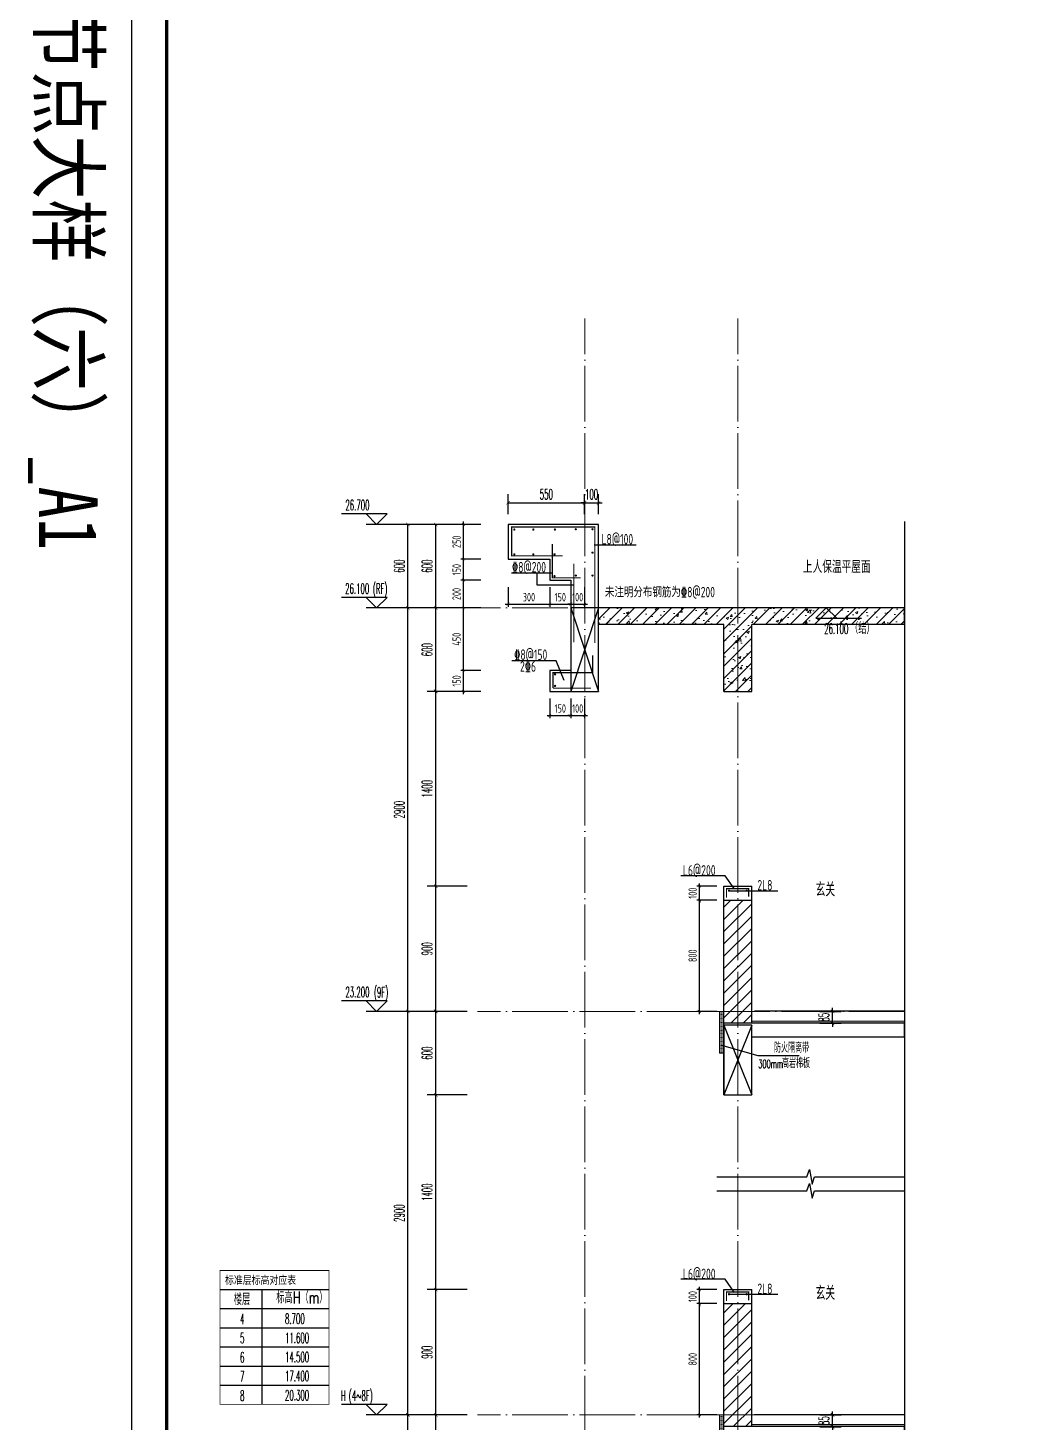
# Model space of a CAD drawing. Extents: x 826826 to 1642106, y -156213 to 399140.
# Drawn here: x 1602600 to 1609700, y 296414 to 306435 of the extents above; entities that cross this region are included whole.
import ezdxf

# ---------------------------------------------------------------- set-up
doc = ezdxf.new("R2010")
doc.units = 0
doc.header["$LTSCALE"] = 1000
doc.linetypes.add('DOTE', pattern=[2.42, 2, -0.2, 0.02, -0.2])
doc.layers.get('0').update_dxf_attribs({"linetype": 'CONTINUOUS'})
doc.layers.get('DEFPOINTS').update_dxf_attribs({"linetype": 'CONTINUOUS'})
for name, color, linetype in [('C-Sheet-图框', 101, 'CONTINUOUS'), ('DIM', 2, 'CONTINUOUS'), ('DIM_ELEV', 3, 'CONTINUOUS'), ('DIM_IDEN', 67, 'CONTINUOUS'), ('DIM_SYMB', 3, 'CONTINUOUS'), ('PUB_DIM', 3, 'CONTINUOUS'), ('PUB_TEXT', 2, 'CONTINUOUS'), ('REIN', 6, 'CONTINUOUS'), ('S-大样-砼线', 7, 'CONTINUOUS'), ('S-引出线', 40, 'CONTINUOUS'), ('TEXT', 2, 'CONTINUOUS'), ('WALL', 5, 'CONTINUOUS'), ('yichutu', 7, 'CONTINUOUS'), ('导图字', 7, 'CONTINUOUS'), ('看线', 251, 'CONTINUOUS'), ('立面-看线', 251, 'CONTINUOUS')]:
    doc.layers.add(name, color=color, linetype=linetype)
for name, color, linetype, lineweight in [('DOTE', 251, 'DOTE', 9), ('PUB_HATCH', 8, 'CONTINUOUS', 9), ('图框', 9, 'CONTINUOUS', 18)]:
    doc.layers.add(name, color=color, linetype=linetype, lineweight=lineweight)
doc.styles.add('_TCH_DIM', font='SIMPLEX.shx', dxfattribs={"width": 0.7, "bigfont": 'GBCBIG.shx'})
doc.styles.add('_TCH_DIM_T3', font='SIMPLEX.shx', dxfattribs={"width": 0.494118, "bigfont": 'GBCBIG.shx'})
doc.styles.add('DIM_FONT_T3', font='SIMPLEX', dxfattribs={"width": 0.705882, "bigfont": 'GBCBIG'})
doc.styles.add('TSSD_DIMENSION', font='Tssdeng.shx', dxfattribs={"width": 0.7, "bigfont": 'tssdchn.shx'})
doc.styles.add('TSSD_REIN', font='tssdeng.shx', dxfattribs={"width": 0.7, "height": 300, "bigfont": 'tssdchn.shx'})
doc.styles.add('w', font='tssdeng.shx', dxfattribs={"width": 0.8, "bigfont": 'tssdchn.shx'})
doc.styles.add('宋体', font='', dxfattribs={"height": 50})
doc.styles.add('黑体', font='simhei.ttf')
doc.styles.get('宋体').set_extended_font_data('SimSun')
doc.dimstyles.new('_TCH_ARCH&&25', dxfattribs={"dimtxt": 74.375, "dimasz": 25, "dimexe": 62.5, "dimexo": 75, "dimgap": 25, "dimtad": 1, "dimdec": 0, "dimzin": 0, "dimdsep": 46, "dimtxsty": '_TCH_DIM_T3', "dimblk": 'ARCHTICK', "dimcen": 0.09, "dimclrt": 7, "dimazin": 0, "dimtfac": 1, "dimtdec": 0, "dimtix": 1, "dimtmove": 2, "dimatfit": 3, "dimldrblk": 'ARCHTICK', "dimfxl": 0, "dimtolj": 1, "dimtzin": 0, "dimarcsym": 0})
doc.dimstyles.new('TSSD_20_20', dxfattribs={"dimtxt": 60, "dimasz": 20, "dimexe": 20, "dimexo": 50, "dimgap": 20, "dimtad": 1, "dimdec": 0, "dimzin": 0, "dimdsep": 46, "dimtxsty": 'TSSD_DIMENSION', "dimblk": 'ARCHTICK', "dimblk1": 'ARCHTICK', "dimblk2": 'ARCHTICK', "dimcen": 0, "dimdle": 20, "dimclrt": 7, "dimadec": 0, "dimazin": 0, "dimtfac": 1, "dimtdec": 0, "dimtix": 1, "dimtmove": 2, "dimatfit": 3, "dimfxl": 0, "dimtolj": 1, "dimtzin": 0, "dimarcsym": 0})
pattern_1 = [(45, (689015.794, 456209.414), (-44.194174, 44.194174), []), (50, (689015.8, 456209.41), (179.315046, -15.688034), [18.75, -206.25]), (355, (689015.8, 456209.41), (-34.687833, 188.048033), [15, -165]), (100.4514, (689030.74, 456208.1), (144.627345, 172.359886), [15.935047, -175.285528]), (46.1842, (689015.8, 456259.41), (266.81026, -41.379754), [28.125, -309.375]), (96.6356, (689038.03, 456255.97), (233.66568, 243.52947), [23.90257, -262.92825]), (351.1842, (689015.8, 456259.41), (233.66549, 243.52965), [22.5, -247.5]), (21, (689040.8, 456246.91), (149.226763, -100.654723), [18.75, -206.25]), (326, (689040.8, 456246.91), (60.828833, 181.28751), [15, -165]), (71.4514, (689053.23, 456238.53), (210.055657, 80.632624), [15.935047, -175.285528]), (37.5, (689015.794, 456209.414), (3.039964, 83.2234635), [0, -163, 0, -167.5, 0, -165.625]), (7.5, (689015.79, 456209.41), (65.767384, 98.602928), [0, -95.5, 0, -159.25, 0, -63.125]), (327.5, (688960.044, 456209.414), (133.455609, -5.638718), [0, -62.5, 0, -195, 0, -258.75]), (317.5, (688935.04, 456209.41), (145.796542, 25.026246), [0, -81.25, 0, -129.5, 0, -183.75])]

# ---------------------------------------------------------------- blocks, each defined once
blk = doc.blocks.new('GFDDDDRG')
at = {"layer": '图框'}
blk.add_lwpolyline([(923310, -107437), (923310, -159999), (893610, -159999), (893610, -107437)], close=True, dxfattribs=at)
blk.add_lwpolyline([(923310, -107437), (923310, -159999), (893610, -159999), (893610, -107437)], close=True, dxfattribs=at)
at = {"layer": '图框', "const_width": 50}
blk.add_lwpolyline([(894110, -159499), (922810, -159499), (922810, -108687), (894110, -108687)], close=True, dxfattribs=at)
blk = doc.blocks.new('yct-1051-594-26275-14850-25-1002.0')
at = {"layer": 'yichutu', "color": 7}
blk.add_lwpolyline([(0, 0), (0, 14850), (26275, 14850), (26275, 0)], close=True, dxfattribs=at)
blk = doc.blocks.new('VDVDXAXFSFFX')
at = {"layer": 'PUB_HATCH'}
h = blk.add_hatch(dxfattribs=at)
h.set_pattern_fill('DOTS', color=251, scale=2, style=0)
h.set_pattern_definition([(0, (924712.4965, -148185.593), (1.5875, 3.175), [0, -3.175])])
h.paths.add_polyline_path([(924682, -148186), (924712, -148186), (924712, -147936), (924712, -147886), (924712, -147886), (924712, -147886), (924682, -147886)])
at = {"layer": 'DIM_IDEN', "color": 5}
for p, q in [((924695, -148129), (924956, -148203)), ((924956, -148203), (925253, -148203))]:
    blk.add_line(p, q, dxfattribs=at)
at = {"layer": 'PUB_HATCH', "color": 5}
blk.add_lwpolyline([(924712, -147886), (924682, -147886), (924682, -148186), (924712, -148186)], close=True, dxfattribs=at)
at = {"layer": 'PUB_TEXT', "style": 'DIM_FONT_T3', "width": 0.705882}
blk.add_text('防火隔离带', height=71.5, dxfattribs=at).set_placement((925073, -148182))
at = {"layer": 'PUB_TEXT', "color": 5, "style": 'DIM_FONT_T3'}
for s, height, width, p in [('300mm', 59.5, 0.49827, (924960, -148293)), ('高岩棉板', 71.5, 0.705882, (925130, -148293))]:
    blk.add_text(s, height=height, dxfattribs=dict(at, width=width)).set_placement(p)
blk = doc.blocks.new('_ArchTick')
at = {"color": 0, "linetype": 'ByBlock', "const_width": 0.15}
blk.add_lwpolyline([(-0.5, -0.5), (0.5, 0.5)], dxfattribs=at)
blk = doc.blocks.new('*D1203')
at = {"layer": 'DEFPOINTS', "color": 0}
for p in [(1149838, -121770), (1149838, -121855), (1150004, -121770)]:
    blk.add_point(p, dxfattribs=at)
at = {"layer": 'PUB_DIM', "color": 0, "lineweight": -2}
for p, q in [((1150004, -121770), (1150004, -121745)), ((1149913, -121770), (1150067, -121770)), ((1149913, -121855), (1150067, -121855)), ((1150004, -121855), (1150004, -121770)), ((1150004, -121855), (1150004, -121880))]:
    blk.add_line(p, q, dxfattribs=at)
at = {"layer": 'PUB_DIM', "color": 0, "lineweight": -2, "xscale": 25, "yscale": 25, "zscale": 25}
for p, rotation in [((1150004, -121770), 270), ((1150004, -121855), 90)]:
    blk.add_blockref('_ArchTick', p, dxfattribs=dict(at, rotation=rotation))
at = {"layer": 'PUB_DIM', "color": 7, "insert": (1149942, -121812), "char_height": 74.4, "attachment_point": 5, "rotation": 90, "style": '_TCH_DIM_T3'}
blk.add_mtext('\\A1;85', dxfattribs=at)
blk = doc.blocks.new('A$C29D55E6B')
at = {"layer": 'C-Sheet-图框', "color": 0}
for p, q in [((-1350, 900), (-567, 900)), ((-1350, 900), (-567, 900)), ((-1050, 900), (-1050, 75)), ((-1350, 763), (-567, 763)), ((-1350, 625), (-567, 625)), ((-1350, 488), (-567, 488)), ((-1350, 350), (-567, 350)), ((-1350, 213), (-567, 213))]:
    blk.add_line(p, q, dxfattribs=at)
at = {"layer": 'C-Sheet-图框', "color": 0, "const_width": 6}
blk.add_lwpolyline([(-1350, 75), (-567, 75), (-567, 1037), (-1350, 1037)], close=True, dxfattribs=at)
at = {"layer": 'DIM_ELEV'}
for p, q in [((-150, 6475), (-478, 6475)), ((-225, 6400), (-300, 6475)), ((-225, 6400), (-150, 6475)), ((200, 6400), (-300, 6400)), ((-150, 5875), (-478, 5875)), ((-225, 5800), (-300, 5875)), ((-225, 5800), (-150, 5875)), ((200, 5800), (-300, 5800)), ((-150, 75), (-478, 75)), ((-225, 0), (-300, 75)), ((200, 0), (-300, 0)), ((-225, 0), (-150, 75))]:
    blk.add_line(p, q, dxfattribs=at)
at = {"layer": 'DIM_ELEV', "color": 1}
for p, q in [((-150, 2975), (-478, 2975)), ((-225, 2900), (-300, 2975)), ((-225, 2900), (-150, 2975)), ((200, 2900), (-300, 2900))]:
    blk.add_line(p, q, dxfattribs=at)
at = {"layer": 'PUB_TEXT', "style": '_TCH_DIM'}
for s, height, width, p in [('26.700', 74.4, 0.494118, (-449, 6501)), ('26.100', 74.4, 0.494118, (-451, 5901)), ('(RF)', 74.4, 0.494118, (-252, 5900)), ('楼层', 84.4, 0.7, (-1251, 789)), ('标高H（m）', 84.4, 0.7, (-946, 801)), ('4', 74.4, 0.494118, (-1206, 651)), ('8.700', 74.4, 0.494118, (-883, 653)), ('5', 74.4, 0.494118, (-1206, 514)), ('11.600', 74.4, 0.494118, (-883, 516)), ('6', 74.4, 0.494118, (-1206, 376)), ('14.500', 74.4, 0.494118, (-883, 378)), ('7', 74.4, 0.494118, (-1206, 239)), ('17.400', 74.4, 0.494118, (-883, 241)), ('8', 74.4, 0.494118, (-1206, 101)), ('20.300', 74.4, 0.494118, (-883, 103)), ('H', 74.4, 0.494118, (-481, 101)), ('(4~8F)', 74.4, 0.494118, (-425, 100))]:
    blk.add_text(s, height=height, dxfattribs=dict(at, width=width)).set_placement(p)
at = {"layer": 'PUB_TEXT', "color": 1, "style": '_TCH_DIM', "width": 0.494118}
for s, p in [('23.200', (-449, 3001)), ('(9F)', (-244, 3000))]:
    blk.add_text(s, height=74.4, dxfattribs=at).set_placement(p)
at = {"layer": 'PUB_TEXT', "color": 2, "style": '宋体', "width": 0.8}
blk.add_text('标准层标高对应表', height=57, dxfattribs=at).set_placement((-1314, 940))
blk = doc.blocks.new('*D1239')
at = {"layer": 'DEFPOINTS', "color": 0}
for p in [(1605730, 302866), (1605905, 302866), (1605905, 302616)]:
    blk.add_point(p, dxfattribs=at)
at = {"layer": 'DIM', "color": 0, "lineweight": -2}
for p, q in [((1605855, 302866), (1605710, 302866)), ((1605730, 302596), (1605730, 302886)), ((1605855, 302616), (1605710, 302616))]:
    blk.add_line(p, q, dxfattribs=at)
at = {"layer": 'DIM', "color": 0, "lineweight": -2, "xscale": 20, "yscale": 20, "zscale": 20}
for p, rotation in [((1605730, 302866), 90), ((1605730, 302616), 270)]:
    blk.add_blockref('_ArchTick', p, dxfattribs=dict(at, rotation=rotation))
at = {"layer": 'DIM', "color": 7, "insert": (1605680, 302741), "char_height": 60, "attachment_point": 5, "rotation": 90, "style": 'TSSD_DIMENSION'}
blk.add_mtext('\\A1;250', dxfattribs=at)
blk = doc.blocks.new('*D1240')
at = {"layer": 'DEFPOINTS', "color": 0}
for p in [(1605730, 302616), (1605905, 302616), (1605905, 302466)]:
    blk.add_point(p, dxfattribs=at)
at = {"layer": 'DIM', "color": 0, "lineweight": -2}
for p, q in [((1605855, 302616), (1605710, 302616)), ((1605730, 302446), (1605730, 302636)), ((1605855, 302466), (1605710, 302466))]:
    blk.add_line(p, q, dxfattribs=at)
at = {"layer": 'DIM', "color": 0, "lineweight": -2, "xscale": 20, "yscale": 20, "zscale": 20}
for p, rotation in [((1605730, 302616), 90), ((1605730, 302466), 270)]:
    blk.add_blockref('_ArchTick', p, dxfattribs=dict(at, rotation=rotation))
at = {"layer": 'DIM', "color": 7, "insert": (1605680, 302541), "char_height": 60, "attachment_point": 5, "rotation": 90, "style": 'TSSD_DIMENSION'}
blk.add_mtext('\\A1;150', dxfattribs=at)
blk = doc.blocks.new('*D1241')
at = {"layer": 'DEFPOINTS', "color": 0}
for p in [(1605730, 302466), (1605905, 302466), (1605905, 302266)]:
    blk.add_point(p, dxfattribs=at)
at = {"layer": 'DIM', "color": 0, "lineweight": -2}
for p, q in [((1605855, 302466), (1605710, 302466)), ((1605730, 302246), (1605730, 302486)), ((1605855, 302266), (1605710, 302266))]:
    blk.add_line(p, q, dxfattribs=at)
at = {"layer": 'DIM', "color": 0, "lineweight": -2, "xscale": 20, "yscale": 20, "zscale": 20}
for p, rotation in [((1605730, 302466), 90), ((1605730, 302266), 270)]:
    blk.add_blockref('_ArchTick', p, dxfattribs=dict(at, rotation=rotation))
at = {"layer": 'DIM', "color": 7, "insert": (1605680, 302366), "char_height": 60, "attachment_point": 5, "rotation": 90, "style": 'TSSD_DIMENSION'}
blk.add_mtext('\\A1;200', dxfattribs=at)
blk = doc.blocks.new('*D1242')
at = {"layer": 'DEFPOINTS', "color": 0}
for p in [(1605730, 302266), (1605905, 302266), (1605905, 301816)]:
    blk.add_point(p, dxfattribs=at)
at = {"layer": 'DIM', "color": 0, "lineweight": -2}
for p, q in [((1605855, 302266), (1605710, 302266)), ((1605730, 301796), (1605730, 302286)), ((1605855, 301816), (1605710, 301816))]:
    blk.add_line(p, q, dxfattribs=at)
at = {"layer": 'DIM', "color": 0, "lineweight": -2, "xscale": 20, "yscale": 20, "zscale": 20}
for p, rotation in [((1605730, 302266), 90), ((1605730, 301816), 270)]:
    blk.add_blockref('_ArchTick', p, dxfattribs=dict(at, rotation=rotation))
at = {"layer": 'DIM', "color": 7, "insert": (1605680, 302041), "char_height": 60, "attachment_point": 5, "rotation": 90, "style": 'TSSD_DIMENSION'}
blk.add_mtext('\\A1;450', dxfattribs=at)
blk = doc.blocks.new('*D1243')
at = {"layer": 'DEFPOINTS', "color": 0}
for p in [(1605730, 301816), (1605905, 301816), (1605905, 301666)]:
    blk.add_point(p, dxfattribs=at)
at = {"layer": 'DIM', "color": 0, "lineweight": -2}
for p, q in [((1605730, 301646), (1605730, 301836)), ((1605855, 301816), (1605710, 301816)), ((1605855, 301666), (1605710, 301666))]:
    blk.add_line(p, q, dxfattribs=at)
at = {"layer": 'DIM', "color": 0, "lineweight": -2, "xscale": 20, "yscale": 20, "zscale": 20}
for p, rotation in [((1605730, 301816), 90), ((1605730, 301666), 270)]:
    blk.add_blockref('_ArchTick', p, dxfattribs=dict(at, rotation=rotation))
at = {"layer": 'DIM', "color": 7, "insert": (1605680, 301741), "char_height": 60, "attachment_point": 5, "rotation": 90, "style": 'TSSD_DIMENSION'}
blk.add_mtext('\\A1;150', dxfattribs=at)
blk = doc.blocks.new('*D1244')
at = {"layer": 'DEFPOINTS', "color": 0}
for p in [(1606350, 301666), (1606500, 301666), (1606500, 301493)]:
    blk.add_point(p, dxfattribs=at)
at = {"layer": 'DIM', "color": 0, "lineweight": -2}
for p, q in [((1606350, 301616), (1606350, 301473)), ((1606500, 301616), (1606500, 301473)), ((1606330, 301493), (1606520, 301493))]:
    blk.add_line(p, q, dxfattribs=at)
at = {"layer": 'DIM', "color": 0, "lineweight": -2, "xscale": 20, "yscale": 20, "zscale": 20, "rotation": 180}
blk.add_blockref('_ArchTick', (1606350, 301493), dxfattribs=at)
at = {"layer": 'DIM', "color": 0, "lineweight": -2, "xscale": 20, "yscale": 20, "zscale": 20}
blk.add_blockref('_ArchTick', (1606500, 301493), dxfattribs=at)
at = {"layer": 'DIM', "color": 7, "insert": (1606425, 301543), "char_height": 60, "attachment_point": 5, "style": 'TSSD_DIMENSION'}
blk.add_mtext('\\A1;150', dxfattribs=at)
blk = doc.blocks.new('*D1245')
at = {"layer": 'DEFPOINTS', "color": 0}
for p in [(1606500, 301666), (1606600, 301666), (1606600, 301493)]:
    blk.add_point(p, dxfattribs=at)
at = {"layer": 'DIM', "color": 0, "lineweight": -2}
for p, q in [((1606500, 301616), (1606500, 301473)), ((1606600, 301616), (1606600, 301473)), ((1606500, 301493), (1606480, 301493)), ((1606500, 301493), (1606600, 301493)), ((1606600, 301493), (1606620, 301493))]:
    blk.add_line(p, q, dxfattribs=at)
at = {"layer": 'DIM', "color": 0, "lineweight": -2, "xscale": 20, "yscale": 20, "zscale": 20}
blk.add_blockref('_ArchTick', (1606500, 301493), dxfattribs=at)
at = {"layer": 'DIM', "color": 0, "lineweight": -2, "xscale": 20, "yscale": 20, "zscale": 20, "rotation": 180}
blk.add_blockref('_ArchTick', (1606600, 301493), dxfattribs=at)
at = {"layer": 'DIM', "color": 7, "insert": (1606550, 301543), "char_height": 60, "attachment_point": 5, "style": 'TSSD_DIMENSION'}
blk.add_mtext('\\A1;100', dxfattribs=at)
blk = doc.blocks.new('*D1246')
at = {"layer": 'DEFPOINTS', "color": 0}
for p in [(1606050, 302466), (1606350, 302466), (1606350, 302293)]:
    blk.add_point(p, dxfattribs=at)
at = {"layer": 'DIM', "color": 0, "lineweight": -2}
for p, q in [((1606050, 302416), (1606050, 302273)), ((1606350, 302416), (1606350, 302273)), ((1606030, 302293), (1606370, 302293))]:
    blk.add_line(p, q, dxfattribs=at)
at = {"layer": 'DIM', "color": 0, "lineweight": -2, "xscale": 20, "yscale": 20, "zscale": 20, "rotation": 180}
blk.add_blockref('_ArchTick', (1606050, 302293), dxfattribs=at)
at = {"layer": 'DIM', "color": 0, "lineweight": -2, "xscale": 20, "yscale": 20, "zscale": 20}
blk.add_blockref('_ArchTick', (1606350, 302293), dxfattribs=at)
at = {"layer": 'DIM', "color": 7, "insert": (1606200, 302343), "char_height": 60, "attachment_point": 5, "style": 'TSSD_DIMENSION'}
blk.add_mtext('\\A1;300', dxfattribs=at)
blk = doc.blocks.new('*D1247')
at = {"layer": 'DEFPOINTS', "color": 0}
for p in [(1606350, 302466), (1606500, 302466), (1606500, 302293)]:
    blk.add_point(p, dxfattribs=at)
at = {"layer": 'DIM', "color": 0, "lineweight": -2}
for p, q in [((1606350, 302416), (1606350, 302273)), ((1606500, 302416), (1606500, 302273)), ((1606330, 302293), (1606520, 302293))]:
    blk.add_line(p, q, dxfattribs=at)
at = {"layer": 'DIM', "color": 0, "lineweight": -2, "xscale": 20, "yscale": 20, "zscale": 20, "rotation": 180}
blk.add_blockref('_ArchTick', (1606350, 302293), dxfattribs=at)
at = {"layer": 'DIM', "color": 0, "lineweight": -2, "xscale": 20, "yscale": 20, "zscale": 20}
blk.add_blockref('_ArchTick', (1606500, 302293), dxfattribs=at)
at = {"layer": 'DIM', "color": 7, "insert": (1606425, 302343), "char_height": 60, "attachment_point": 5, "style": 'TSSD_DIMENSION'}
blk.add_mtext('\\A1;150', dxfattribs=at)
blk = doc.blocks.new('*D1248')
at = {"layer": 'DEFPOINTS', "color": 0}
for p in [(1606500, 302466), (1606600, 302466), (1606600, 302293)]:
    blk.add_point(p, dxfattribs=at)
at = {"layer": 'DIM', "color": 0, "lineweight": -2}
for p, q in [((1606500, 302416), (1606500, 302273)), ((1606600, 302416), (1606600, 302273)), ((1606500, 302293), (1606480, 302293)), ((1606500, 302293), (1606600, 302293)), ((1606600, 302293), (1606620, 302293))]:
    blk.add_line(p, q, dxfattribs=at)
at = {"layer": 'DIM', "color": 0, "lineweight": -2, "xscale": 20, "yscale": 20, "zscale": 20}
blk.add_blockref('_ArchTick', (1606500, 302293), dxfattribs=at)
at = {"layer": 'DIM', "color": 0, "lineweight": -2, "xscale": 20, "yscale": 20, "zscale": 20, "rotation": 180}
blk.add_blockref('_ArchTick', (1606600, 302293), dxfattribs=at)
at = {"layer": 'DIM', "color": 7, "insert": (1606550, 302343), "char_height": 60, "attachment_point": 5, "style": 'TSSD_DIMENSION'}
blk.add_mtext('\\A1;100', dxfattribs=at)
blk = doc.blocks.new('*D1249')
at = {"layer": 'DEFPOINTS', "color": 0}
for p in [(1606600, 303021), (1606050, 302866), (1606600, 302866)]:
    blk.add_point(p, dxfattribs=at)
at = {"layer": 'PUB_DIM', "color": 0, "lineweight": -2}
for p, q in [((1606050, 302941), (1606050, 303083)), ((1606600, 302941), (1606600, 303083)), ((1606050, 303021), (1606600, 303021))]:
    blk.add_line(p, q, dxfattribs=at)
at = {"layer": 'PUB_DIM', "color": 0, "lineweight": -2, "xscale": 25, "yscale": 25, "zscale": 25, "rotation": 180}
blk.add_blockref('_ArchTick', (1606050, 303021), dxfattribs=at)
at = {"layer": 'PUB_DIM', "color": 0, "lineweight": -2, "xscale": 25, "yscale": 25, "zscale": 25}
blk.add_blockref('_ArchTick', (1606600, 303021), dxfattribs=at)
at = {"layer": 'PUB_DIM', "color": 7, "insert": (1606325, 303083), "char_height": 74.4, "attachment_point": 5, "style": '_TCH_DIM_T3'}
blk.add_mtext('\\A1;550', dxfattribs=at)
blk = doc.blocks.new('*D1250')
at = {"layer": 'DEFPOINTS', "color": 0}
for p in [(1606700, 303021), (1606600, 302866), (1606700, 302866)]:
    blk.add_point(p, dxfattribs=at)
at = {"layer": 'PUB_DIM', "color": 0, "lineweight": -2}
for p, q in [((1606600, 302941), (1606600, 303083)), ((1606700, 302941), (1606700, 303083)), ((1606600, 303021), (1606575, 303021)), ((1606600, 303021), (1606700, 303021)), ((1606700, 303021), (1606725, 303021))]:
    blk.add_line(p, q, dxfattribs=at)
at = {"layer": 'PUB_DIM', "color": 0, "lineweight": -2, "xscale": 25, "yscale": 25, "zscale": 25}
blk.add_blockref('_ArchTick', (1606600, 303021), dxfattribs=at)
at = {"layer": 'PUB_DIM', "color": 0, "lineweight": -2, "xscale": 25, "yscale": 25, "zscale": 25, "rotation": 180}
blk.add_blockref('_ArchTick', (1606700, 303021), dxfattribs=at)
at = {"layer": 'PUB_DIM', "color": 7, "insert": (1606650, 303083), "char_height": 74.4, "attachment_point": 5, "style": '_TCH_DIM_T3'}
blk.add_mtext('\\A1;100', dxfattribs=at)
blk = doc.blocks.new('*D1498')
at = {"layer": 'DEFPOINTS', "color": 0}
for p in [(1605530, 296466), (1605830, 296466), (1605830, 295866)]:
    blk.add_point(p, dxfattribs=at)
at = {"layer": 'PUB_DIM', "color": 0, "lineweight": -2}
for p, q in [((1605755, 296466), (1605468, 296466)), ((1605530, 295866), (1605530, 296466)), ((1605755, 295866), (1605468, 295866))]:
    blk.add_line(p, q, dxfattribs=at)
at = {"layer": 'PUB_DIM', "color": 0, "lineweight": -2, "xscale": 25, "yscale": 25, "zscale": 25}
for p, rotation in [((1605530, 296466), 90), ((1605530, 295866), 270)]:
    blk.add_blockref('_ArchTick', p, dxfattribs=dict(at, rotation=rotation))
at = {"layer": 'PUB_DIM', "color": 7, "insert": (1605468, 296166), "char_height": 74.4, "attachment_point": 5, "rotation": 90, "style": '_TCH_DIM_T3'}
blk.add_mtext('\\A1;600', dxfattribs=at)
blk = doc.blocks.new('*D1499')
at = {"layer": 'DEFPOINTS', "color": 0}
for p in [(1605530, 297366), (1605830, 297366), (1605830, 296466)]:
    blk.add_point(p, dxfattribs=at)
at = {"layer": 'PUB_DIM', "color": 0, "lineweight": -2}
for p, q in [((1605755, 297366), (1605468, 297366)), ((1605530, 296466), (1605530, 297366)), ((1605755, 296466), (1605468, 296466))]:
    blk.add_line(p, q, dxfattribs=at)
at = {"layer": 'PUB_DIM', "color": 0, "lineweight": -2, "xscale": 25, "yscale": 25, "zscale": 25}
for p, rotation in [((1605530, 297366), 90), ((1605530, 296466), 270)]:
    blk.add_blockref('_ArchTick', p, dxfattribs=dict(at, rotation=rotation))
at = {"layer": 'PUB_DIM', "color": 7, "insert": (1605468, 296916), "char_height": 74.4, "attachment_point": 5, "rotation": 90, "style": '_TCH_DIM_T3'}
blk.add_mtext('\\A1;900', dxfattribs=at)
blk = doc.blocks.new('*D1500')
at = {"layer": 'DEFPOINTS', "color": 0}
for p in [(1605530, 298766), (1605830, 298766), (1605830, 297366)]:
    blk.add_point(p, dxfattribs=at)
at = {"layer": 'PUB_DIM', "color": 0, "lineweight": -2}
for p, q in [((1605755, 298766), (1605468, 298766)), ((1605530, 297366), (1605530, 298766)), ((1605755, 297366), (1605468, 297366))]:
    blk.add_line(p, q, dxfattribs=at)
at = {"layer": 'PUB_DIM', "color": 0, "lineweight": -2, "xscale": 25, "yscale": 25, "zscale": 25}
for p, rotation in [((1605530, 298766), 90), ((1605530, 297366), 270)]:
    blk.add_blockref('_ArchTick', p, dxfattribs=dict(at, rotation=rotation))
at = {"layer": 'PUB_DIM', "color": 7, "insert": (1605468, 298066), "char_height": 74.4, "attachment_point": 5, "rotation": 90, "style": '_TCH_DIM_T3'}
blk.add_mtext('\\A1;1400', dxfattribs=at)
blk = doc.blocks.new('*D1501')
at = {"layer": 'DEFPOINTS', "color": 0}
for p in [(1605530, 299366), (1605830, 299366), (1605830, 298766)]:
    blk.add_point(p, dxfattribs=at)
at = {"layer": 'PUB_DIM', "color": 0, "lineweight": -2}
for p, q in [((1605755, 299366), (1605468, 299366)), ((1605530, 298766), (1605530, 299366)), ((1605755, 298766), (1605468, 298766))]:
    blk.add_line(p, q, dxfattribs=at)
at = {"layer": 'PUB_DIM', "color": 0, "lineweight": -2, "xscale": 25, "yscale": 25, "zscale": 25}
for p, rotation in [((1605530, 299366), 90), ((1605530, 298766), 270)]:
    blk.add_blockref('_ArchTick', p, dxfattribs=dict(at, rotation=rotation))
at = {"layer": 'PUB_DIM', "color": 7, "insert": (1605468, 299066), "char_height": 74.4, "attachment_point": 5, "rotation": 90, "style": '_TCH_DIM_T3'}
blk.add_mtext('\\A1;600', dxfattribs=at)
blk = doc.blocks.new('*D1502')
at = {"layer": 'DEFPOINTS', "color": 0}
for p in [(1605530, 300266), (1605830, 300266), (1605830, 299366)]:
    blk.add_point(p, dxfattribs=at)
at = {"layer": 'PUB_DIM', "color": 0, "lineweight": -2}
for p, q in [((1605755, 300266), (1605468, 300266)), ((1605530, 299366), (1605530, 300266)), ((1605755, 299366), (1605468, 299366))]:
    blk.add_line(p, q, dxfattribs=at)
at = {"layer": 'PUB_DIM', "color": 0, "lineweight": -2, "xscale": 25, "yscale": 25, "zscale": 25}
for p, rotation in [((1605530, 300266), 90), ((1605530, 299366), 270)]:
    blk.add_blockref('_ArchTick', p, dxfattribs=dict(at, rotation=rotation))
at = {"layer": 'PUB_DIM', "color": 7, "insert": (1605468, 299816), "char_height": 74.4, "attachment_point": 5, "rotation": 90, "style": '_TCH_DIM_T3'}
blk.add_mtext('\\A1;900', dxfattribs=at)
blk = doc.blocks.new('*D1503')
at = {"layer": 'DEFPOINTS', "color": 0}
for p in [(1605530, 301666), (1605830, 301666), (1605830, 300266)]:
    blk.add_point(p, dxfattribs=at)
at = {"layer": 'PUB_DIM', "color": 0, "lineweight": -2}
for p, q in [((1605755, 301666), (1605468, 301666)), ((1605530, 300266), (1605530, 301666)), ((1605755, 300266), (1605468, 300266))]:
    blk.add_line(p, q, dxfattribs=at)
at = {"layer": 'PUB_DIM', "color": 0, "lineweight": -2, "xscale": 25, "yscale": 25, "zscale": 25}
for p, rotation in [((1605530, 301666), 90), ((1605530, 300266), 270)]:
    blk.add_blockref('_ArchTick', p, dxfattribs=dict(at, rotation=rotation))
at = {"layer": 'PUB_DIM', "color": 7, "insert": (1605468, 300966), "char_height": 74.4, "attachment_point": 5, "rotation": 90, "style": '_TCH_DIM_T3'}
blk.add_mtext('\\A1;1400', dxfattribs=at)
blk = doc.blocks.new('*D1504')
at = {"layer": 'DEFPOINTS', "color": 0}
for p in [(1605530, 302266), (1605830, 302266), (1605830, 301666)]:
    blk.add_point(p, dxfattribs=at)
at = {"layer": 'PUB_DIM', "color": 0, "lineweight": -2}
for p, q in [((1605755, 302266), (1605468, 302266)), ((1605530, 301666), (1605530, 302266)), ((1605755, 301666), (1605468, 301666))]:
    blk.add_line(p, q, dxfattribs=at)
at = {"layer": 'PUB_DIM', "color": 0, "lineweight": -2, "xscale": 25, "yscale": 25, "zscale": 25}
for p, rotation in [((1605530, 302266), 90), ((1605530, 301666), 270)]:
    blk.add_blockref('_ArchTick', p, dxfattribs=dict(at, rotation=rotation))
at = {"layer": 'PUB_DIM', "color": 7, "insert": (1605468, 301966), "char_height": 74.4, "attachment_point": 5, "rotation": 90, "style": '_TCH_DIM_T3'}
blk.add_mtext('\\A1;600', dxfattribs=at)
blk = doc.blocks.new('*D1505')
at = {"layer": 'DEFPOINTS', "color": 0}
for p in [(1605530, 302866), (1605830, 302866), (1605830, 302266)]:
    blk.add_point(p, dxfattribs=at)
at = {"layer": 'PUB_DIM', "color": 0, "lineweight": -2}
for p, q in [((1605755, 302866), (1605468, 302866)), ((1605530, 302266), (1605530, 302866)), ((1605755, 302266), (1605468, 302266))]:
    blk.add_line(p, q, dxfattribs=at)
at = {"layer": 'PUB_DIM', "color": 0, "lineweight": -2, "xscale": 25, "yscale": 25, "zscale": 25}
for p, rotation in [((1605530, 302866), 90), ((1605530, 302266), 270)]:
    blk.add_blockref('_ArchTick', p, dxfattribs=dict(at, rotation=rotation))
at = {"layer": 'PUB_DIM', "color": 7, "insert": (1605468, 302566), "char_height": 74.4, "attachment_point": 5, "rotation": 90, "style": '_TCH_DIM_T3'}
blk.add_mtext('\\A1;600', dxfattribs=at)
blk = doc.blocks.new('*D1509')
at = {"layer": 'DEFPOINTS', "color": 0}
for p in [(1605330, 296466), (1605830, 296466), (1605830, 293566)]:
    blk.add_point(p, dxfattribs=at)
at = {"layer": 'PUB_DIM', "color": 0, "lineweight": -2}
for p, q in [((1605755, 296466), (1605268, 296466)), ((1605330, 293566), (1605330, 296466)), ((1605755, 293566), (1605268, 293566))]:
    blk.add_line(p, q, dxfattribs=at)
at = {"layer": 'PUB_DIM', "color": 0, "lineweight": -2, "xscale": 25, "yscale": 25, "zscale": 25}
for p, rotation in [((1605330, 296466), 90), ((1605330, 293566), 270)]:
    blk.add_blockref('_ArchTick', p, dxfattribs=dict(at, rotation=rotation))
at = {"layer": 'PUB_DIM', "color": 7, "insert": (1605268, 295016), "char_height": 74.4, "attachment_point": 5, "rotation": 90, "style": '_TCH_DIM_T3'}
blk.add_mtext('\\A1;2900', dxfattribs=at)
blk = doc.blocks.new('*D1510')
at = {"layer": 'DEFPOINTS', "color": 0}
for p in [(1605330, 299366), (1605830, 299366), (1605830, 296466)]:
    blk.add_point(p, dxfattribs=at)
at = {"layer": 'PUB_DIM', "color": 0, "lineweight": -2}
for p, q in [((1605755, 299366), (1605268, 299366)), ((1605330, 296466), (1605330, 299366)), ((1605755, 296466), (1605268, 296466))]:
    blk.add_line(p, q, dxfattribs=at)
at = {"layer": 'PUB_DIM', "color": 0, "lineweight": -2, "xscale": 25, "yscale": 25, "zscale": 25}
for p, rotation in [((1605330, 299366), 90), ((1605330, 296466), 270)]:
    blk.add_blockref('_ArchTick', p, dxfattribs=dict(at, rotation=rotation))
at = {"layer": 'PUB_DIM', "color": 7, "insert": (1605268, 297916), "char_height": 74.4, "attachment_point": 5, "rotation": 90, "style": '_TCH_DIM_T3'}
blk.add_mtext('\\A1;2900', dxfattribs=at)
blk = doc.blocks.new('*D1511')
at = {"layer": 'DEFPOINTS', "color": 0}
for p in [(1605330, 302266), (1605830, 302266), (1605830, 299366)]:
    blk.add_point(p, dxfattribs=at)
at = {"layer": 'PUB_DIM', "color": 0, "lineweight": -2}
for p, q in [((1605755, 302266), (1605268, 302266)), ((1605330, 299366), (1605330, 302266)), ((1605755, 299366), (1605268, 299366))]:
    blk.add_line(p, q, dxfattribs=at)
at = {"layer": 'PUB_DIM', "color": 0, "lineweight": -2, "xscale": 25, "yscale": 25, "zscale": 25}
for p, rotation in [((1605330, 302266), 90), ((1605330, 299366), 270)]:
    blk.add_blockref('_ArchTick', p, dxfattribs=dict(at, rotation=rotation))
at = {"layer": 'PUB_DIM', "color": 7, "insert": (1605268, 300816), "char_height": 74.4, "attachment_point": 5, "rotation": 90, "style": '_TCH_DIM_T3'}
blk.add_mtext('\\A1;2900', dxfattribs=at)
blk = doc.blocks.new('*D1512')
at = {"layer": 'DEFPOINTS', "color": 0}
for p in [(1605330, 302866), (1605830, 302866), (1605830, 302266)]:
    blk.add_point(p, dxfattribs=at)
at = {"layer": 'PUB_DIM', "color": 0, "lineweight": -2}
for p, q in [((1605755, 302866), (1605268, 302866)), ((1605330, 302266), (1605330, 302866)), ((1605755, 302266), (1605268, 302266))]:
    blk.add_line(p, q, dxfattribs=at)
at = {"layer": 'PUB_DIM', "color": 0, "lineweight": -2, "xscale": 25, "yscale": 25, "zscale": 25}
for p, rotation in [((1605330, 302866), 90), ((1605330, 302266), 270)]:
    blk.add_blockref('_ArchTick', p, dxfattribs=dict(at, rotation=rotation))
at = {"layer": 'PUB_DIM', "color": 7, "insert": (1605268, 302566), "char_height": 74.4, "attachment_point": 5, "rotation": 90, "style": '_TCH_DIM_T3'}
blk.add_mtext('\\A1;600', dxfattribs=at)
blk = doc.blocks.new('20210809.02282059')
at = {"layer": 'REIN', "const_width": 9}
blk.add_lwpolyline([(87484, 66581), (87484, 66645), (87644, 66645), (87644, 66587)], dxfattribs=at)
at = {"layer": 'REIN', "const_width": 8}
for points in [[(87498, 66630, 1), (87506, 66630, 1)], [(87625, 66630, 1), (87633, 66630, 1)]]:
    blk.add_lwpolyline(points, format="xyb", close=True, dxfattribs=at)
at = {"layer": 'S-引出线'}
for p, q in [((87475, 66737), (87155, 66737)), ((87539, 66645), (87475, 66737)), ((87502, 66630), (87853, 66630))]:
    blk.add_line(p, q, dxfattribs=at)
at = {"layer": 'TEXT', "style": 'w', "width": 0.7}
for s, p in [('L6@200', (87171, 66739)), ('2L8', (87706, 66632))]:
    blk.add_text(s, height=75, rotation=0, dxfattribs=at).set_placement(p)
blk = doc.blocks.new('20210809.03232467')
at = {"layer": 'S-大样-砼线'}
for p, q in [((87155, 67081), (87355, 66581)), ((87355, 67081), (87155, 66581))]:
    blk.add_line(p, q, dxfattribs=at)
blk.add_lwpolyline([(87355, 67081), (87155, 67081), (87155, 66581), (87355, 66581)], close=True, dxfattribs=at)
blk = doc.blocks.new('20210810.12293333')
at = {"layer": 'REIN', "const_width": 9}
for points in [[(367, 974), (1, 974), (1, 1182), (599, 1182), (599, 347)], [(448, 353), (448, 918)], [(299, 23), (299, 135), (583, 135), (583, 258)]]:
    blk.add_lwpolyline(points, dxfattribs=at)
at = {"layer": 'REIN', "const_width": 8}
for points in [[(16, 1163, 1), (24, 1163, 1)], [(153, 1163, 1), (161, 1163, 1)], [(308, 1163, 1), (316, 1163, 1)], [(458, 1165, 1), (466, 1165, 1)], [(578, 1165, 1), (586, 1165, 1)], [(578, 997, 1), (586, 997, 1)], [(16, 985, 1), (24, 985, 1)], [(153, 985, 1), (161, 985, 1)], [(305, 985, 1), (313, 985, 1)], [(305, 828, 1), (313, 828, 1)], [(458, 832, 1), (466, 832, 1)], [(578, 832, 1), (586, 832, 1)], [(309, 122, 1), (317, 122, 1)], [(309, 39, 1), (317, 39, 1)]]:
    blk.add_lwpolyline(points, format="xyb", close=True, dxfattribs=at)
at = {"layer": 'REIN'}
for points in [[(294, 1059, 9, 9, 0), (294, 816, 9, 9, 0), (498, 816, 9, 9, 0)], [(299, 23, 9, 9, 0), (572, 23, 9, 9, 0)]]:
    blk.add_lwpolyline(points, format="xyseb", dxfattribs=at)
at = {"layer": 'S-大样-砼线'}
for p, q in [((426, 600), (626, 0)), ((626, 600), (426, 0))]:
    blk.add_line(p, q, dxfattribs=at)
blk.add_lwpolyline([(626, 600), (426, 600), (426, 0), (626, 0)], close=True, dxfattribs=at)
at = {"layer": 'S-引出线'}
for p, q in [((595, 1052), (895, 1052)), ((0, 851), (294, 851)), ((184, 762), (184, 851)), ((448, 762), (184, 762))]:
    blk.add_line(p, q, dxfattribs=at)
blk.add_lwpolyline([(379, 78), (320, 220), (2, 220)], dxfattribs=at)
at = {"layer": 'TEXT', "style": 'TSSD_REIN', "width": 0.7}
for s, p in [('L8@100', (647, 1056)), ('%%1328@200', (3, 855)), ('未注明分布钢筋为%%1328@200', (671, 676)), ('%%1328@150', (19, 226)), ('2%%1326', (61, 141))]:
    blk.add_text(s, height=75, rotation=0, dxfattribs=at).set_placement(p)
blk = doc.blocks.new('*D2780')
at = {"layer": 'DEFPOINTS', "color": 0}
for p in [(1607426, 297366), (1607600, 297366), (1607600, 297266)]:
    blk.add_point(p, dxfattribs=at)
at = {"layer": 'DIM', "color": 0, "lineweight": -2}
for p, q in [((1607550, 297366), (1607406, 297366)), ((1607426, 297366), (1607426, 297386)), ((1607426, 297266), (1607426, 297366)), ((1607550, 297266), (1607406, 297266)), ((1607426, 297266), (1607426, 297246))]:
    blk.add_line(p, q, dxfattribs=at)
at = {"layer": 'DIM', "color": 0, "lineweight": -2, "xscale": 20, "yscale": 20, "zscale": 20}
for p, rotation in [((1607426, 297366), 270), ((1607426, 297266), 90)]:
    blk.add_blockref('_ArchTick', p, dxfattribs=dict(at, rotation=rotation))
at = {"layer": 'DIM', "color": 7, "insert": (1607376, 297316), "char_height": 60, "attachment_point": 5, "rotation": 90, "style": 'TSSD_DIMENSION'}
blk.add_mtext('\\A1;100', dxfattribs=at)
blk = doc.blocks.new('*D2781')
at = {"layer": 'DEFPOINTS', "color": 0}
for p in [(1607426, 297266), (1607600, 297266), (1607600, 296466)]:
    blk.add_point(p, dxfattribs=at)
at = {"layer": 'DIM', "color": 0, "lineweight": -2}
for p, q in [((1607550, 297266), (1607406, 297266)), ((1607426, 296446), (1607426, 297286)), ((1607550, 296466), (1607406, 296466))]:
    blk.add_line(p, q, dxfattribs=at)
at = {"layer": 'DIM', "color": 0, "lineweight": -2, "xscale": 20, "yscale": 20, "zscale": 20}
for p, rotation in [((1607426, 297266), 90), ((1607426, 296466), 270)]:
    blk.add_blockref('_ArchTick', p, dxfattribs=dict(at, rotation=rotation))
at = {"layer": 'DIM', "color": 7, "insert": (1607376, 296866), "char_height": 60, "attachment_point": 5, "rotation": 90, "style": 'TSSD_DIMENSION'}
blk.add_mtext('\\A1;800', dxfattribs=at)
blk = doc.blocks.new('*D2782')
at = {"layer": 'DEFPOINTS', "color": 0}
for p in [(1607426, 300266), (1607600, 300266), (1607600, 300166)]:
    blk.add_point(p, dxfattribs=at)
at = {"layer": 'DIM', "color": 0, "lineweight": -2}
for p, q in [((1607550, 300266), (1607406, 300266)), ((1607426, 300266), (1607426, 300286)), ((1607426, 300166), (1607426, 300266)), ((1607550, 300166), (1607406, 300166)), ((1607426, 300166), (1607426, 300146))]:
    blk.add_line(p, q, dxfattribs=at)
at = {"layer": 'DIM', "color": 0, "lineweight": -2, "xscale": 20, "yscale": 20, "zscale": 20}
for p, rotation in [((1607426, 300266), 270), ((1607426, 300166), 90)]:
    blk.add_blockref('_ArchTick', p, dxfattribs=dict(at, rotation=rotation))
at = {"layer": 'DIM', "color": 7, "insert": (1607376, 300216), "char_height": 60, "attachment_point": 5, "rotation": 90, "style": 'TSSD_DIMENSION'}
blk.add_mtext('\\A1;100', dxfattribs=at)
blk = doc.blocks.new('*D2783')
at = {"layer": 'DEFPOINTS', "color": 0}
for p in [(1607426, 300166), (1607600, 300166), (1607600, 299366)]:
    blk.add_point(p, dxfattribs=at)
at = {"layer": 'DIM', "color": 0, "lineweight": -2}
for p, q in [((1607550, 300166), (1607406, 300166)), ((1607426, 299346), (1607426, 300186)), ((1607550, 299366), (1607406, 299366))]:
    blk.add_line(p, q, dxfattribs=at)
at = {"layer": 'DIM', "color": 0, "lineweight": -2, "xscale": 20, "yscale": 20, "zscale": 20}
for p, rotation in [((1607426, 300166), 90), ((1607426, 299366), 270)]:
    blk.add_blockref('_ArchTick', p, dxfattribs=dict(at, rotation=rotation))
at = {"layer": 'DIM', "color": 7, "insert": (1607376, 299766), "char_height": 60, "attachment_point": 5, "rotation": 90, "style": 'TSSD_DIMENSION'}
blk.add_mtext('\\A1;800', dxfattribs=at)
blk = doc.blocks.new('BGFBFBVFD')
at = {"layer": 'PUB_HATCH'}
h = blk.add_hatch(dxfattribs=at)
h.set_pattern_fill('普通砖', color=256, scale=25, style=0)
h.set_pattern_definition([(45, (0, 44.88), (-44.1941915, 44.1941915), [])])
h.paths.add_polyline_path([(1149223.2, -121854.5), (1149423.2, -121854.5), (1149423.2, -120969.5), (1149223.2, -120969.5)])
at = {"layer": '立面-看线'}
h = blk.add_hatch(dxfattribs=at)
h.set_pattern_fill('HONEY', color=256, scale=7)
h.set_pattern_definition([(0, (348073.899, -507216.492), (16.66875, 9.623705), [11.1125, -22.225]), (120, (348073.899, -507216.492), (-16.66874801, 9.62370845), [11.1125, -22.225]), (60, (348073.899, -507216.492), (1.99e-06, 19.24741345), [-22.225, 11.1125])])
h.paths.add_polyline_path([(1150521.7, -121839.5), (1149423.2, -121839.5), (1149423.2, -121854.5), (1150521.7, -121854.5)])
at = {"layer": 'PUB_HATCH', "color": 215}
blk.add_line((1149423.2, -121839.5), (1150521.7, -121839.5), dxfattribs=at)
at = {"layer": 'WALL'}
for p, q in [((1149223.2, -120969.5), (1149223.2, -120869.5)), ((1149223.2, -120869.5), (1149423.2, -120869.5)), ((1149423.2, -120969.5), (1149423.2, -120869.5)), ((1149223.2, -120969.5), (1149423.2, -120969.5)), ((1149223.2, -121854.5), (1149223.2, -120969.5)), ((1149423.2, -121854.5), (1149423.2, -120969.5)), ((1150521.7, -121854.5), (1149223.2, -121854.5)), ((1149223.2, -122369.5), (1149223.2, -121854.5)), ((1150521.7, -121954.5), (1150521.7, -121854.5)), ((1150521.7, -121954.5), (1149423.2, -121954.5)), ((1149423.2, -122369.5), (1149423.2, -121954.5)), ((1149223.2, -122369.5), (1149423.2, -122369.5))]:
    blk.add_line(p, q, dxfattribs=at)
at = {"layer": '看线', "color": 32}
blk.add_lwpolyline([(1150521.7, -121769.5), (1149443.2, -121769.5)], dxfattribs=at)
at = {"layer": 'PUB_TEXT', "style": 'TSSD_REIN', "width": 0.7}
blk.add_text('玄关', height=100, dxfattribs=at).set_placement((1149882.4, -120943.9))
at = {"layer": 'PUB_DIM'}
dim = blk.add_aligned_dim(p1=(1149838.4, -121854.5), p2=(1149838.4, -121769.5), distance=-166, dimstyle='_TCH_ARCH&&25', dxfattribs=at)
dim.commit()
dim.dimension.update_dxf_attribs({"geometry": '*D1203', "text_midpoint": (1149942.1, -121812)})

msp = doc.modelspace()

# ---------------------------------------------------------------- hatches: boundary and pattern name
at = {"layer": 'PUB_HATCH'}
h = msp.add_hatch(dxfattribs=at)
h.set_pattern_fill('钢筋混凝土', color=256, scale=25, style=0)
h.set_pattern_definition(pattern_1)
h.paths.add_polyline_path([(1606700.35, 302266.38), (1606700.35, 302146.38), (1607600.35, 302146.38), (1607700.35, 302186.38), (1607700.35, 302266.38)])
h = msp.add_hatch(dxfattribs=at)
h.set_pattern_fill('钢筋混凝土', color=256, scale=25, style=0)
h.set_pattern_definition(pattern_1)
h.paths.add_polyline_path([(1608898.87, 302266.38), (1607700.35, 302266.38), (1607700.35, 302186.38), (1607800.35, 302146.38), (1608898.87, 302146.38)])
h = msp.add_hatch(dxfattribs=at)
h.set_pattern_fill('钢筋混凝土', color=256, scale=25, style=0)
h.set_pattern_definition(pattern_1)
h.paths.add_polyline_path([(1607800.34, 301666.38), (1607800.35, 302146.38), (1607700.35, 302186.38), (1607600.35, 302146.38), (1607600.34, 301666.38)])

# ---------------------------------------------------------------- linework, layer by layer
at = {"layer": 'DIM_ELEV', "color": 3}
for p, q in [((1608336.08, 302266.38), (1608261.08, 302191.38)), ((1608336.08, 302266.38), (1608411.08, 302191.38)), ((1608261.08, 302191.38), (1608589.08, 302191.38))]:
    msp.add_line(p, q, dxfattribs=at)
at = {"layer": 'DIM_SYMB'}
msp.add_lwpolyline([(1608898.87, 302886.36), (1608898.87, 294654.5), (1608951.37, 294635.39), (1608846.37, 294616.87), (1608898.87, 294598.25), (1608898.87, 286366.38)], dxfattribs=at)
at = {"layer": 'DIM_SYMB', "color": 5}
for points in [[(1607550.35, 298176.33), (1608196.48, 298176.33), (1608215.59, 298228.83), (1608234.11, 298123.83), (1608252.73, 298176.33), (1608898.87, 298176.33)], [(1607550.35, 298076.33), (1608196.48, 298076.33), (1608215.59, 298128.83), (1608234.11, 298023.83), (1608252.73, 298076.33), (1608898.87, 298076.33)]]:
    msp.add_lwpolyline(points, dxfattribs=at)
at = {"layer": 'DOTE', "color": 1, "linetype": 'DOTE', "ltscale": 0.2}
for p, q in [((1606600.35, 286666.38), (1606600.35, 304346.39)), ((1607700.35, 286666.38), (1607700.35, 304346.39)), ((1608898.87, 302266.39), (1605830.15, 302266.39)), ((1608898.87, 299366.39), (1605830.15, 299366.39)), ((1608898.87, 296466.39), (1605830.15, 296466.39))]:
    msp.add_line(p, q, dxfattribs=at)
at = {"layer": 'WALL'}
for p, q in [((1606700.35, 302866.37), (1606050.35, 302866.39)), ((1606050.35, 302866.39), (1606050.35, 302616.38)), ((1606700.35, 302266.38), (1606700.35, 302866.37)), ((1606050.35, 302616.38), (1606350.35, 302616.38)), ((1606350.35, 302616.38), (1606350.35, 302466.38)), ((1606350.35, 302466.38), (1606500.35, 302466.38)), ((1606500.35, 302466.38), (1606500.35, 301816.38)), ((1607700.35, 302266.38), (1606700.35, 302266.38)), ((1608898.87, 302266.38), (1607700.35, 302266.38)), ((1608898.87, 302146.38), (1608898.87, 302266.38)), ((1606700.35, 301666.38), (1606700.35, 302146.38)), ((1607600.35, 302146.38), (1606700.35, 302146.38)), ((1607600.34, 301666.38), (1607600.35, 302146.38)), ((1607800.34, 301666.38), (1607800.35, 302146.38)), ((1608898.87, 302146.38), (1607800.35, 302146.38)), ((1606500.35, 301816.38), (1606350.35, 301816.38)), ((1606350.35, 301816.38), (1606350.35, 301666.38)), ((1606350.35, 301666.38), (1606700.35, 301666.38)), ((1607600.34, 301666.38), (1607800.34, 301666.38))]:
    msp.add_line(p, q, dxfattribs=at)

# ---------------------------------------------------------------- block references
at = {"xscale": 0.5, "yscale": 0.5, "zscale": 0.5}
msp.add_blockref('GFDDDDRG', (1156541.4, 362492.89), dxfattribs=at)
for name, p in [('A$C29D55E6B', (1605330.15, 296466.38)), ('BGFBFBVFD', (458377.18, 421135.92)), ('VDVDXAXFSFFX', (682887.85, 447251.98)), ('BGFBFBVFD', (458377.18, 418235.92)), ('VDVDXAXFSFFX', (682887.85, 444351.98))]:
    msp.add_blockref(name, p)
at = {"layer": 'REIN'}
for p in [(1520135.16, 233603.28), (1520135.16, 230703.28)]:
    msp.add_blockref('20210809.02282059', p, dxfattribs=at)
at = {"layer": 'TEXT'}
msp.add_blockref('20210810.12293333', (1606074.59, 301666.39), dxfattribs=at)
at = {"layer": 'yichutu', "rotation": 270}
msp.add_blockref('yct-1051-594-26275-14850-25-1002.0', (1603346.29, 308774.41), dxfattribs=at)
at = {"layer": '立面-看线'}
msp.add_blockref('20210809.03232467', (1520445.84, 232185.45), dxfattribs=at)

# ---------------------------------------------------------------- texts
at = {"layer": 'DIM_ELEV', "color": 7, "style": '_TCH_DIM'}
for s, height, width, p in [('26.100', 74.375, 0.494118, (1608321.52, 302078.86)), ('（结）', 84.397, 0.7, (1608507.02, 302078.86))]:
    msp.add_text(s, height=height, dxfattribs=dict(at, width=width)).set_placement(p)
at = {"layer": 'PUB_TEXT', "style": 'TSSD_REIN', "width": 0.7}
msp.add_text('上人保温平屋面', height=90, dxfattribs=at).set_placement((1608169.03, 302516.2))
at = {"layer": '导图字', "color": 1, "style": '黑体', "width": 0.8}
msp.add_text('建施_28_节点大样（六）_A1', height=420.5907, rotation=270, dxfattribs=at).set_placement((1602680.43, 308413.62))

# ---------------------------------------------------------------- dimensions: what is measured, and where the dimension line sits
at = {"layer": 'DIM'}
for p1, p2, distance, picture, middle in [((1605904.76, 302616.38), (1605904.76, 302866.38), 174.61, '*D1239', (1605680.15, 302741.38)), ((1605904.76, 302466.38), (1605904.76, 302616.38), 174.61, '*D1240', (1605680.15, 302541.38)), ((1605904.76, 302266.38), (1605904.76, 302466.38), 174.61, '*D1241', (1605680.15, 302366.38)), ((1606050.35, 302466.38), (1606350.35, 302466.38), -173.71, '*D1246', (1606200.35, 302342.67)), ((1606350.35, 302466.38), (1606500.35, 302466.38), -173.71, '*D1247', (1606425.35, 302342.67)), ((1606500.35, 302466.38), (1606600.35, 302466.38), -173.71, '*D1248', (1606550.35, 302342.67)), ((1605904.76, 301816.38), (1605904.76, 302266.38), 174.61, '*D1242', (1605680.15, 302041.38)), ((1605904.76, 301666.38), (1605904.76, 301816.38), 174.61, '*D1243', (1605680.15, 301741.38)), ((1606350.35, 301666.38), (1606500.35, 301666.38), -173.71, '*D1244', (1606425.35, 301542.67)), ((1606500.35, 301666.38), (1606600.35, 301666.38), -173.71, '*D1245', (1606550.35, 301542.67)), ((1607600.35, 300166.38), (1607600.35, 300266.38), 174.61, '*D2782', (1607375.73, 300216.38)), ((1607600.34, 299366.39), (1607600.35, 300166.38), 174.61, '*D2783', (1607375.73, 299766.38)), ((1607600.35, 297266.38), (1607600.35, 297366.38), 174.61, '*D2780', (1607375.73, 297316.38)), ((1607600.34, 296466.39), (1607600.35, 297266.38), 174.61, '*D2781', (1607375.73, 296866.38))]:
    dim = msp.add_aligned_dim(p1=p1, p2=p2, distance=distance, dimstyle='TSSD_20_20', dxfattribs=at)
    dim.commit()
    dim.dimension.update_dxf_attribs({"geometry": picture, "text_midpoint": middle})
at = {"layer": 'PUB_DIM'}
for p1, p2, distance, picture, middle in [((1606050.35, 302866.38), (1606600.35, 302866.38), 154.16, '*D1249', (1606325.35, 303082.73)), ((1606600.35, 302866.38), (1606700.35, 302866.38), 154.16, '*D1250', (1606650.35, 303082.73)), ((1605830.15, 302266.38), (1605830.15, 302866.38), 500, '*D1512', (1605267.96, 302566.38)), ((1605830.15, 302266.38), (1605830.15, 302866.38), 300, '*D1505', (1605467.96, 302566.38)), ((1605830.15, 299366.38), (1605830.15, 302266.38), 500, '*D1511', (1605267.96, 300816.38)), ((1605830.15, 301666.37), (1605830.15, 302266.38), 300, '*D1504', (1605467.96, 301966.38)), ((1605830.15, 300266.38), (1605830.15, 301666.37), 300, '*D1503', (1605467.96, 300966.38)), ((1605830.15, 299366.38), (1605830.15, 300266.38), 300, '*D1502', (1605467.96, 299816.38)), ((1605830.15, 296466.38), (1605830.15, 299366.38), 500, '*D1510', (1605267.96, 297916.38)), ((1605830.15, 298766.38), (1605830.15, 299366.38), 300, '*D1501', (1605467.96, 299066.38)), ((1605830.15, 297366.38), (1605830.15, 298766.38), 300, '*D1500', (1605467.96, 298066.38)), ((1605830.15, 296466.38), (1605830.15, 297366.38), 300, '*D1499', (1605467.96, 296916.38)), ((1605830.15, 293566.38), (1605830.15, 296466.38), 500, '*D1509', (1605267.96, 295016.38)), ((1605830.15, 295866.38), (1605830.15, 296466.38), 300, '*D1498', (1605467.96, 296166.38))]:
    dim = msp.add_aligned_dim(p1=p1, p2=p2, distance=distance, dimstyle='_TCH_ARCH&&25', dxfattribs=at)
    dim.commit()
    dim.dimension.update_dxf_attribs({"geometry": picture, "text_midpoint": middle})

doc.saveas('drawing.dxf')
